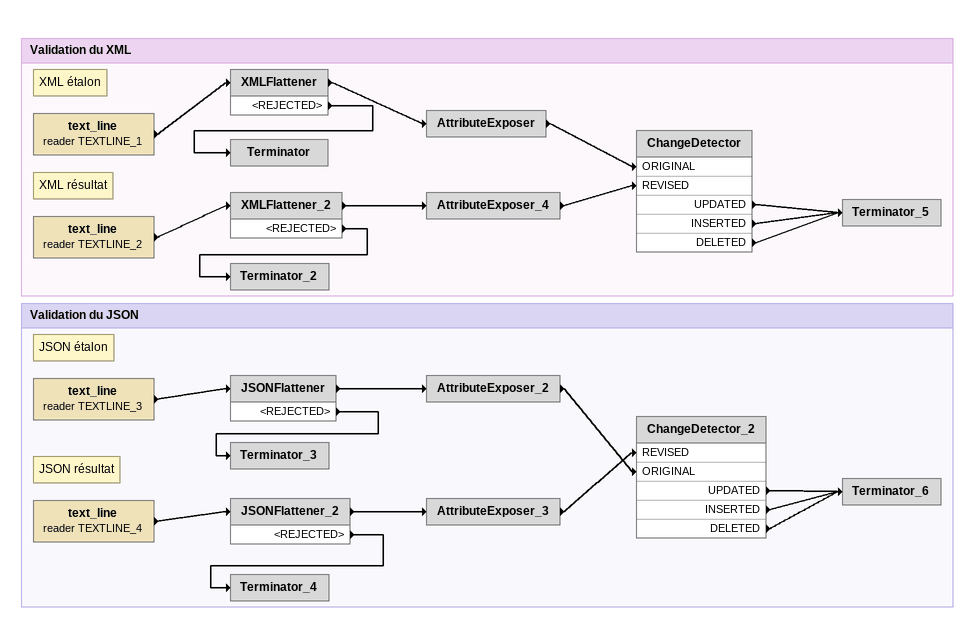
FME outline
Bookmark: Validation du XML
Note: XML étalon
text_line (reader TEXTLINE_1)
    -> XMLFlattener
XMLFlattener
    -> AttributeExposer
    <REJECTED> -> Terminator
AttributeExposer
    -> ChangeDetector [ORIGINAL]
Terminator
Note: XML résultat
text_line (reader TEXTLINE_2)
    -> XMLFlattener_2
XMLFlattener_2
    -> AttributeExposer_4
    <REJECTED> -> Terminator_2
AttributeExposer_4
    -> ChangeDetector [REVISED]
ChangeDetector
    UPDATED -> Terminator_5
    INSERTED -> Terminator_5
    DELETED -> Terminator_5
Terminator_5
Terminator_2

Bookmark: Validation du JSON
Note: JSON étalon
text_line (reader TEXTLINE_3)
    -> JSONFlattener
JSONFlattener
    -> AttributeExposer_2
    <REJECTED> -> Terminator_3
AttributeExposer_2
    -> ChangeDetector_2 [ORIGINAL]
Terminator_3
Note: JSON résultat
text_line (reader TEXTLINE_4)
    -> JSONFlattener_2
JSONFlattener_2
    -> AttributeExposer_3
    <REJECTED> -> Terminator_4
AttributeExposer_3
    -> ChangeDetector_2 [REVISED]
ChangeDetector_2
    UPDATED -> Terminator_6
    INSERTED -> Terminator_6
    DELETED -> Terminator_6
Terminator_6
Terminator_4
